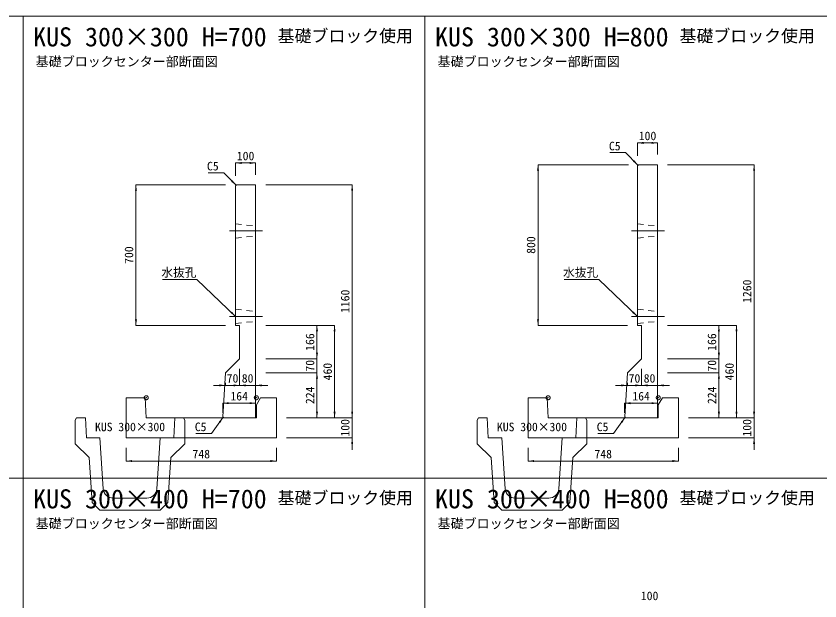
# Model space of a CAD drawing. Units: millimetres at full size, sheet at 1:40. Extents: x 86 to 35886, y -15691 to 10257.
# Drawn here: x 9252 to 13252, y -4802 to -1891 of the extents above; entities that cross this region are included whole.
import ezdxf
from ezdxf.enums import TextEntityAlignment as Align

# ---------------------------------------------------------------- set-up
doc = ezdxf.new("R2010")
doc.units = ezdxf.units.MM
doc.header["$LTSCALE"] = 40
doc.header["$PDMODE"] = 32
doc.header["$PDSIZE"] = 20
doc.linetypes.add('USER1', pattern=[28.575, 19.05, -3.175, 3.175, -3.175])
doc.linetypes.add('USER2', pattern=[1.35, 0.75, -0.6])
for name, color, linetype, lineweight in [('0_2', 7, 'USER1', 5), ('パネックスKUS', 2, 'Continuous', 20), ('図枠', 5, 'Continuous', 13), ('基礎ブロック', 2, 'Continuous', 13), ('寸法線', 7, 'Continuous', 13), ('引出線', 4, 'Continuous', 13), ('本体', 2, 'Continuous', 13), ('補助線', 8, 'USER1', 13)]:
    doc.layers.add(name, color=color, linetype=linetype, lineweight=lineweight)
doc.layers.add('文字', color=7, linetype='Continuous')
doc.styles.add('ＭＳ ゴシック', font='')
doc.styles.get('ＭＳ ゴシック').set_extended_font_data('MS Gothic')

# ---------------------------------------------------------------- blocks, each defined once
blk = doc.blocks.new('filled_arrow')
at = {"color": 0, "linetype": 'Continuous', "lineweight": -2}
blk.add_solid([(7.5, 1.25), (0, 0), (7.5, -1.25)], dxfattribs=at)

msp = doc.modelspace()

# ---------------------------------------------------------------- linework, layer by layer
at = {"layer": 'パネックスKUS'}
for p, q in [((12348.8, -2630.56), (12343.8, -2635.56)), ((12343.8, -2635.56), (12343.8, -3430.56)), ((12443.8, -2630.56), (12348.8, -2630.56)), ((12443.8, -3890.56), (12443.8, -2630.56)), ((10348.8, -2730.56), (10343.8, -2735.56)), ((10343.8, -2735.56), (10343.8, -3430.56)), ((10443.8, -2730.56), (10348.8, -2730.56)), ((10443.8, -3890.56), (10443.8, -2730.56)), ((10343.8, -3430.56), (10363.8, -3430.56)), ((10363.8, -3430.56), (10363.8, -3596.56)), ((12343.8, -3430.56), (12363.8, -3430.56)), ((12363.8, -3430.56), (12363.8, -3596.56)), ((10363.8, -3596.56), (10293.8, -3666.56)), ((12363.8, -3596.56), (12293.8, -3666.56)), ((10293.8, -3666.56), (10280.11, -3885.57)), ((12293.8, -3666.56), (12280.11, -3885.57)), ((10284.8, -3890.56), (10280.11, -3885.57)), ((10284.8, -3890.56), (10443.8, -3890.56)), ((12284.8, -3890.56), (12280.11, -3885.57)), ((12284.8, -3890.56), (12443.8, -3890.56))]:
    msp.add_line(p, q, dxfattribs=at)
at = {"layer": 'パネックスKUS', "linetype": 'USER2', "lineweight": 9}
for p, q in [((10343.8, -2925.56), (10443.8, -2935.56)), ((12343.8, -2925.56), (12443.8, -2935.56)), ((10343.8, -2995.56), (10443.8, -2985.56)), ((12343.8, -2995.56), (12443.8, -2985.56)), ((10343.8, -3350.56), (10443.8, -3360.56)), ((12343.8, -3350.56), (12443.8, -3360.56)), ((10343.8, -3420.56), (10443.8, -3410.56)), ((12343.8, -3420.56), (12443.8, -3410.56))]:
    msp.add_line(p, q, dxfattribs=at)
at = {"layer": '図枠'}
for p, q in [((86.23, -1890.56), (17286.23, -1890.56)), ((9286.23, -1890.56), (9286.23, -15590.56)), ((11286.23, -1890.56), (11286.23, -15590.56)), ((86.23, -4190.56), (17286.23, -4190.56))]:
    msp.add_line(p, q, dxfattribs=at)
at = {"layer": '基礎ブロック'}
for p, q in [((9894.23, -3790.56), (9799.23, -3790.56)), ((9799.23, -3790.56), (9799.23, -3890.56)), ((9899.23, -3890.56), (9894.23, -3790.56)), ((10468.23, -3790.56), (10447.23, -3826.56)), ((10547.23, -3790.56), (10468.23, -3790.56)), ((10547.23, -3890.56), (10547.23, -3790.56)), ((11894.23, -3790.56), (11799.23, -3790.56)), ((11799.23, -3790.56), (11799.23, -3890.56)), ((11899.23, -3890.56), (11894.23, -3790.56)), ((12468.23, -3790.56), (12447.23, -3826.56)), ((12547.23, -3790.56), (12468.23, -3790.56)), ((12547.23, -3890.56), (12547.23, -3790.56)), ((10447.23, -3826.56), (10447.23, -3890.56)), ((12447.23, -3826.56), (12447.23, -3890.56)), ((9799.23, -3890.56), (9799.23, -3990.56)), ((10447.23, -3890.56), (9899.23, -3890.56)), ((10547.23, -3890.56), (10547.23, -3990.56)), ((11799.23, -3890.56), (11799.23, -3990.56)), ((12447.23, -3890.56), (11899.23, -3890.56)), ((12547.23, -3890.56), (12547.23, -3990.56)), ((9799.23, -3990.56), (10547.23, -3990.56)), ((11799.23, -3990.56), (12547.23, -3990.56))]:
    msp.add_line(p, q, dxfattribs=at)
at = {"layer": '寸法線'}
for p, q in [((12343.8, -2522.01), (12443.8, -2522.01)), ((12343.8, -2585.56), (12343.8, -2522.01)), ((12443.8, -2580.56), (12443.8, -2522.01)), ((10343.8, -2622.01), (10443.8, -2622.01)), ((10343.8, -2685.56), (10343.8, -2622.01)), ((10443.8, -2680.56), (10443.8, -2622.01)), ((11848.8, -3430.56), (11848.8, -2630.56)), ((12298.8, -2630.56), (11848.8, -2630.56)), ((12493.8, -2630.56), (12924.07, -2630.56)), ((12924.07, -3890.56), (12924.07, -2630.56)), ((9848.23, -3430.56), (9848.23, -2730.56)), ((10293.8, -2730.56), (9848.23, -2730.56)), ((10493.8, -2730.56), (10924.07, -2730.56)), ((10924.07, -3890.56), (10924.07, -2730.56)), ((10293.8, -3430.56), (9848.23, -3430.56)), ((10493.8, -3430.56), (10836.57, -3430.56)), ((10493.8, -3430.56), (10749.07, -3430.56)), ((10749.07, -3430.56), (10749.07, -3596.56)), ((10836.57, -3430.56), (10836.57, -3890.56)), ((12293.8, -3430.56), (11848.8, -3430.56)), ((12493.8, -3430.56), (12749.07, -3430.56)), ((12493.8, -3430.56), (12836.57, -3430.56)), ((12749.07, -3430.56), (12749.07, -3596.56)), ((12836.57, -3430.56), (12836.57, -3890.56)), ((10749.07, -3536.56), (10749.07, -3726.56)), ((12749.07, -3536.56), (12749.07, -3726.56)), ((10493.8, -3596.56), (10749.07, -3596.56)), ((10493.8, -3596.56), (10749.07, -3596.56)), ((12493.8, -3596.56), (12749.07, -3596.56)), ((12493.8, -3596.56), (12749.07, -3596.56)), ((10363.8, -3646.56), (10363.8, -3729.18)), ((10363.8, -3646.56), (10363.8, -3729.18)), ((10443.8, -3646.56), (10443.8, -3729.18)), ((10493.8, -3666.56), (10749.07, -3666.56)), ((10493.8, -3666.56), (10749.07, -3666.56)), ((10749.07, -3666.56), (10749.07, -3890.56)), ((12363.8, -3646.56), (12363.8, -3729.18)), ((12363.8, -3646.56), (12363.8, -3729.18)), ((12443.8, -3646.56), (12443.8, -3729.18)), ((12493.8, -3666.56), (12749.07, -3666.56)), ((12493.8, -3666.56), (12749.07, -3666.56)), ((12749.07, -3666.56), (12749.07, -3890.56)), ((10293.8, -3716.56), (10293.8, -3729.18)), ((12293.8, -3716.56), (12293.8, -3729.18)), ((10423.8, -3729.18), (10233.8, -3729.18)), ((10303.8, -3729.18), (10503.8, -3729.18)), ((12423.8, -3729.18), (12233.8, -3729.18)), ((12303.8, -3729.18), (12503.8, -3729.18)), ((10279.8, -3817.85), (10443.8, -3817.85)), ((10279.8, -3865.56), (10279.8, -3817.85)), ((10443.8, -3865.56), (10443.8, -3817.85)), ((10924.07, -3830.56), (10924.07, -4050.56)), ((12279.8, -3817.85), (12443.8, -3817.85)), ((12279.8, -3865.56), (12279.8, -3817.85)), ((12443.8, -3865.56), (12443.8, -3817.85)), ((12924.07, -3830.56), (12924.07, -4050.56)), ((10597.23, -3890.56), (10924.07, -3890.56)), ((10597.23, -3890.56), (10924.07, -3890.56)), ((10597.23, -3890.56), (10836.57, -3890.56)), ((10597.23, -3890.56), (10749.07, -3890.56)), ((12597.23, -3890.56), (12924.07, -3890.56)), ((12597.23, -3890.56), (12924.07, -3890.56)), ((12597.23, -3890.56), (12749.07, -3890.56)), ((12597.23, -3890.56), (12836.57, -3890.56)), ((10597.23, -3990.56), (10924.07, -3990.56)), ((12597.23, -3990.56), (12924.07, -3990.56)), ((9799.23, -4040.56), (9799.23, -4105.79)), ((10547.23, -4040.56), (10547.23, -4105.79)), ((11799.23, -4040.56), (11799.23, -4105.79)), ((12547.23, -4040.56), (12547.23, -4105.79)), ((9799.23, -4105.79), (10547.23, -4105.79)), ((11799.23, -4105.79), (12547.23, -4105.79))]:
    msp.add_line(p, q, dxfattribs=at)
at = {"layer": '引出線'}
for points in [[(12346.3, -2633.06), (12284.81, -2570.35), (12207.04, -2570.35)], [(10346.3, -2733.06), (10284.81, -2670.35), (10207.04, -2670.35)], [(10343.8, -3385.56), (10151.34, -3202.12), (9979.6, -3202.12)], [(12343.23, -3385.56), (12150.77, -3202.12), (11979.03, -3202.12)], [(10282.45, -3888.07), (10224.03, -3968.33), (10146.26, -3968.33)], [(12282.45, -3888.07), (12224.03, -3968.33), (12146.26, -3968.33)]]:
    msp.add_lwpolyline(points, dxfattribs=at)
at = {"layer": '本体'}
for p, q in [((9546.3, -3902.56), (9552.3, -3890.56)), ((9546.3, -4020.56), (9546.3, -3902.56)), ((9552.3, -3890.56), (9596.3, -3890.56)), ((9596.3, -3890.56), (9601.3, -3990.56)), ((10041.3, -3890.56), (10036.3, -3990.56)), ((10041.3, -3890.56), (10085.3, -3890.56)), ((10091.3, -3902.56), (10085.3, -3890.56)), ((10091.3, -4020.56), (10091.3, -3902.56)), ((11546.3, -3902.56), (11552.3, -3890.56)), ((11546.3, -4020.56), (11546.3, -3902.56)), ((11552.3, -3890.56), (11596.3, -3890.56)), ((11596.3, -3890.56), (11601.3, -3990.56)), ((12041.3, -3890.56), (12036.3, -3990.56)), ((12041.3, -3890.56), (12085.3, -3890.56)), ((12091.3, -3902.56), (12085.3, -3890.56)), ((12091.3, -4020.56), (12091.3, -3902.56)), ((9601.3, -3990.56), (9668.8, -3990.56)), ((9668.8, -3990.56), (9685.69, -4243.89)), ((9968.8, -3990.56), (9951.91, -4243.89)), ((9968.8, -3990.56), (10036.3, -3990.56)), ((11601.3, -3990.56), (11668.8, -3990.56)), ((11668.8, -3990.56), (11685.69, -4243.89)), ((11968.8, -3990.56), (11951.91, -4243.89)), ((11968.8, -3990.56), (12036.3, -3990.56)), ((9546.3, -4020.56), (9615.8, -4087.56)), ((10091.3, -4020.56), (10021.8, -4087.56)), ((11546.3, -4020.56), (11615.8, -4087.56)), ((12091.3, -4020.56), (12021.8, -4087.56)), ((9615.8, -4087.56), (9630.17, -4311.93)), ((10021.8, -4087.56), (10007.43, -4311.93)), ((11615.8, -4087.56), (11630.17, -4311.93)), ((12021.8, -4087.56), (12007.43, -4311.93)), ((9668.8, -4350.56), (9630.17, -4311.93)), ((9735.58, -4290.56), (9902.02, -4290.56)), ((9968.8, -4350.56), (10007.43, -4311.93)), ((11668.8, -4350.56), (11630.17, -4311.93)), ((11735.58, -4290.56), (11902.02, -4290.56)), ((11968.8, -4350.56), (12007.43, -4311.93)), ((9668.8, -4350.56), (9968.8, -4350.56)), ((11668.8, -4350.56), (11968.8, -4350.56))]:
    msp.add_line(p, q, dxfattribs=at)
for centre, start, end in [((9735.58, -4240.56), 183.81407, 270), ((9902.02, -4240.56), 270, 356.18593), ((11735.58, -4240.56), 183.81407, 270), ((11902.02, -4240.56), 270, 356.18593)]:
    msp.add_arc(centre, 50, start, end, dxfattribs=at)
at = {"layer": '補助線'}
for p, q in [((10313.87, -2960.56), (10477.59, -2960.56)), ((12313.87, -2960.56), (12477.59, -2960.56)), ((10313.87, -3385.56), (10477.59, -3385.56)), ((12313.87, -3385.56), (12477.59, -3385.56))]:
    msp.add_line(p, q, dxfattribs=at)
for p in [(9899.23, -3790.56), (10447.23, -3790.56), (11899.23, -3790.56), (12447.23, -3790.56)]:
    msp.add_point(p, dxfattribs=at)

# ---------------------------------------------------------------- block references
at = {"layer": '寸法線', "xscale": 4, "yscale": 4}
for p in [(12343.8, -2522.01), (10343.8, -2622.01), (10363.8, -3729.18), (10443.8, -3729.18), (12363.8, -3729.18), (12443.8, -3729.18), (10279.8, -3817.85), (12279.8, -3817.85), (9799.23, -4105.79), (11799.23, -4105.79)]:
    msp.add_blockref('filled_arrow', p, dxfattribs=at)
for p, rotation in [((12443.8, -2522.01), 180), ((10443.8, -2622.01), 180), ((11848.8, -2630.56), 270), ((12924.07, -2630.56), 270), ((9848.23, -2730.56), 270), ((10924.07, -2730.56), 270), ((9848.23, -3430.56), 90), ((10749.07, -3430.56), 270), ((10836.57, -3430.56), 270), ((11848.8, -3430.56), 90), ((12749.07, -3430.56), 270), ((12836.57, -3430.56), 270), ((10749.07, -3596.56), 90), ((10749.07, -3596.56), 90), ((12749.07, -3596.56), 90), ((12749.07, -3596.56), 90), ((10749.07, -3666.56), 270), ((10749.07, -3666.56), 270), ((12749.07, -3666.56), 270), ((12749.07, -3666.56), 270), ((10293.8, -3729.18), 180), ((10363.8, -3729.18), 180), ((12293.8, -3729.18), 180), ((12363.8, -3729.18), 180), ((10443.8, -3817.85), 180), ((12443.8, -3817.85), 180), ((10749.07, -3890.56), 90), ((10836.57, -3890.56), 90), ((10924.07, -3890.56), 90), ((10924.07, -3890.56), 90), ((12749.07, -3890.56), 90), ((12836.57, -3890.56), 90), ((12924.07, -3890.56), 90), ((12924.07, -3890.56), 90), ((10924.07, -3990.56), 270), ((12924.07, -3990.56), 270), ((10547.23, -4105.79), 180), ((12547.23, -4105.79), 180)]:
    msp.add_blockref('filled_arrow', p, dxfattribs=dict(at, rotation=rotation))
at = {"layer": '引出線', "xscale": 4, "yscale": 4}
for p, rotation in [((12346.3, -2633.06), 134.4), ((10346.3, -2733.06), 134.4), ((10343.8, -3385.56), 136.4), ((12343.23, -3385.56), 136.4), ((10282.45, -3888.07), 233.9), ((12282.45, -3888.07), 233.9)]:
    msp.add_blockref('filled_arrow', p, dxfattribs=dict(at, rotation=rotation))

# ---------------------------------------------------------------- texts
at = {"layer": '0_2', "style": 'ＭＳ ゴシック'}
for p in [(9348.99, -2154.99), (11348.99, -2154.99), (9348.99, -4454.99), (11348.99, -4454.99)]:
    msp.add_text('基礎ブロックセンター部断面図', height=47.47, dxfattribs=at).set_placement(p, align=Align.BOTTOM_LEFT)
at = {"layer": '寸法線', "style": 'ＭＳ ゴシック'}
for s, p in [('100', (12393.8, -2487.01)), ('100', (10393.8, -2587.01)), ('70', (10328.8, -3694.18)), ('80', (10403.8, -3694.18)), ('70', (12328.8, -3694.18)), ('80', (12403.8, -3694.18)), ('164', (10361.8, -3782.85)), ('164', (12361.8, -3782.85)), ('748', (10173.23, -4070.79)), ('748', (12173.23, -4070.79)), ('100', (12404.18, -4776.95))]:
    msp.add_text(s, height=42.72, dxfattribs=at).set_placement(p, align=Align.MIDDLE_CENTER)
for s, p in [('800', (11813.8, -3030.56)), ('700', (9813.23, -3080.56)), ('1260', (12889.07, -3260.56)), ('1160', (10889.07, -3310.56)), ('166', (10714.07, -3513.56)), ('166', (12714.07, -3513.56)), ('70', (10714.07, -3631.56)), ('460', (10801.57, -3660.56)), ('70', (12714.07, -3631.56)), ('460', (12801.57, -3660.56)), ('224', (10714.07, -3778.56)), ('224', (12714.07, -3778.56)), ('100', (10889.07, -3940.56)), ('100', (12889.07, -3940.56))]:
    msp.add_text(s, height=42.72, rotation=90, dxfattribs=at).set_placement(p, align=Align.MIDDLE_CENTER)
at = {"layer": '引出線', "style": 'ＭＳ ゴシック'}
for s, p in [('C5', (12259.81, -2516.35)), ('C5', (10259.81, -2616.35)), ('水抜孔', (10149.09, -3145.83)), ('水抜孔', (12148.52, -3145.83)), ('C5', (10199.03, -3914.33)), ('C5', (12199.03, -3914.33))]:
    msp.add_text(s, height=42.72, dxfattribs=at).set_placement(p, align=Align.TOP_RIGHT)
at = {"layer": '文字', "style": 'ＭＳ ゴシック'}
for s, p in [('KUS 300×300 H=700', (9336.23, -2070.06)), ('KUS 300×300 H=800', (11336.23, -2070.06)), ('KUS 300×400 H=700', (9336.23, -4370.06)), ('KUS 300×400 H=800', (11336.23, -4370.06))]:
    msp.add_text(s, height=94.94, dxfattribs=at).set_placement(p, align=Align.BOTTOM_LEFT)
for p in [(11226.61, -1989.1), (13226.61, -1989.1), (11226.61, -4289.1), (13226.61, -4289.1)]:
    msp.add_text('基礎ブロック使用', height=61.71, dxfattribs=at).set_placement(p, align=Align.MIDDLE_RIGHT)
at = {"layer": '本体', "style": 'ＭＳ ゴシック'}
for p in [(9818.8, -3936.02), (11818.8, -3936.02)]:
    msp.add_text('KUS 300×300', height=42.72, dxfattribs=at).set_placement(p, align=Align.MIDDLE_CENTER)

doc.saveas('drawing.dxf')
